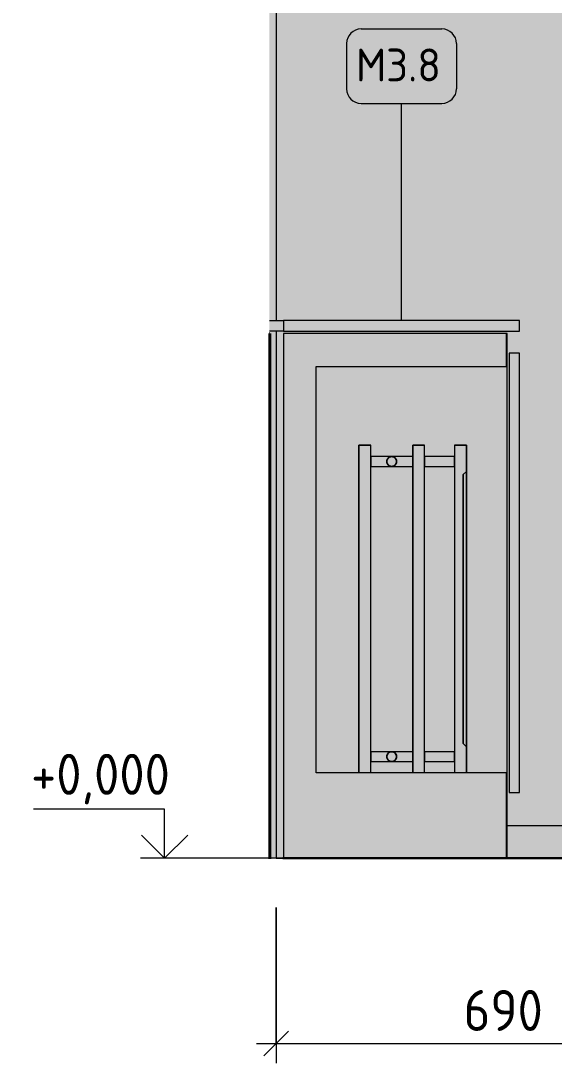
# Model space of a CAD drawing. Header units: millimetres. Extents: x 855 to 94006, y -3304 to 17933.
# Drawn here: x 86037 to 86850, y -313 to 1277 of the extents above; entities that cross this region are included whole.
import ezdxf

# ---------------------------------------------------------------- set-up
doc = ezdxf.new("R2010")
doc.units = ezdxf.units.MM
for name, color, linetype, lineweight in [('A-ANNO-DIMS', 7, 'Continuous', 9), ('A-ANNO-DIMS-25', 7, 'Continuous', 9), ('A-FLOR', 7, 'Continuous', 9), ('A-GENM', 7, 'Continuous', 9), ('A-WALL-PATT', 7, 'Continuous', 9), ('G-ANNO-DIMS', 7, 'Continuous', 9), ('G-ANNO-DIMS-1', 7, 'Continuous', 20), ('I-WALL', 7, 'Continuous', 9), ('M-EQPM', 7, 'Continuous', 9), ('S-COLS', 7, 'Continuous', 9), ('Знаки', 7, 'Continuous', 9), ('Знаки-1', 7, 'Continuous', 18), ('Марки для знаков', 7, 'Continuous', 9)]:
    doc.layers.add(name, color=color, linetype=linetype, lineweight=lineweight)
for name, color, linetype, lineweight, true_color in [('A-FLOR-FNSH-1', 7, 'Continuous', 30, 0x3c3c3c), ('A-WALL-4', 7, 'Continuous', 40, 0x3c3c3c), ('I-WALL-1', 7, 'Continuous', 9, 0x787878)]:
    doc.layers.add(name, color=color, linetype=linetype, lineweight=lineweight, true_color=true_color)
doc.layers.add('M-EQPM-1', color=7, linetype='Continuous', lineweight=9, true_color=0xe6e6e6, transparency=0.7)
doc.styles.add('GOST Common_7', font='GOST_Common.ttf', dxfattribs={"height": 50})
doc.styles.add('ISOCPEUR_2', font='isocpeur.ttf', dxfattribs={"width": 0.9, "height": 62.5})
doc.dimstyles.new('ISO-2_5_0_9К_БОЛЬШОЙ_1', dxfattribs={"dimscale": 304.8, "dimtxt": 62.248823, "dimasz": 0.123031, "dimexe": 0.098425, "dimexo": 0.246063, "dimgap": 0, "dimtad": 1, "dimdec": 0, "dimrnd": 10, "dimzin": 0, "dimdsep": 46, "dimtxsty": 'ISOCPEUR_2', "dimblk1": 'OBLIQUE', "dimblk2": 'OBLIQUE', "dimsah": 1, "dimcen": 0.09, "dimdle": 0.098425, "dimazin": 0, "dimtfac": 1, "dimtdec": 4, "dimtix": 1, "dimtmove": 0, "dimatfit": 3, "dimfxl": 1, "dimtvp": 1, "dimtolj": 1, "dimtzin": 0, "dimarcsym": 2})

# ---------------------------------------------------------------- blocks, each defined once
blk = doc.blocks.new('BSC_Колонна _Прямоугольная - 500х500-V86-Развертка 1_12-4')
at = {"layer": 'S-COLS'}
h = blk.add_hatch(color=256, dxfattribs=at)
h.paths.add_polyline_path([(120, -0.1), (130, 0), (130, 804), (119.5, 804), (119.5, 800), (120, 800), (120, 0)])
h.paths.add_polyline_path([(119.5, 820), (130, 820), (130, 3470), (400, 3470), (400, 3870), (140, 3870), (140, 3880), (120, 3880), (120, 3300), (119.5, 3300), (119.5, 848.3)])
blk = doc.blocks.new('radiator_prado_classic_z_tip_30_po exemplyaru - Classic Z Тип 30-500-30677900-Развертка 1_12-4')
at = {"layer": 'M-EQPM-1'}
for points in [[(274, 130), (274, 630), (256, 630), (256, 130)], [(356, 130), (356, 630), (338, 630), (338, 130)], [(402, 130), (420, 130), (420, 170), (415, 175), (415, 585), (420, 590), (420, 630), (402, 630), (402, 147.5)], [(311.4, 599.8), (311.8, 600.3), (311.4, 599.8)], [(313.2, 603), (313.2, 603.1), (313.2, 603.1)], [(420, 170), (420, 590), (415, 585), (415, 175), (415.6, 174.4)], [(311.4, 149.8), (311.8, 150.3), (311.4, 149.8)], [(313.2, 153), (313.2, 153.1), (313.2, 153.1)]]:
    blk.add_hatch(color=256, dxfattribs=at).paths.add_polyline_path(points)
h = blk.add_hatch(color=256, dxfattribs=at)
h.paths.add_polyline_path([(274, 605), (338, 605), (338, 612.5), (274, 612.2), (274, 605.7)])
h.paths.add_polyline_path([(356, 605), (402, 605), (402, 612.5), (356, 612.2), (356, 605.7)])
h.paths.add_polyline_path([(313.2, 607), (313.2, 606.9), (313.2, 607)])
h.paths.add_polyline_path([(311.4, 610.2), (312, 609.4), (311.4, 610.2)])
h.paths.add_polyline_path([(299.5, 608.8), (300.2, 609.7), (299.5, 608.8)])
h.paths.add_polyline_path([(298.8, 607), (298.8, 607), (298.8, 607)])
h = blk.add_hatch(color=256, dxfattribs=at)
h.paths.add_polyline_path([(306, 597.5), (338, 597.8), (338, 605), (313.5, 605), (313, 602.4), (311.8, 600.3), (310.5, 599), (309.4, 598.4), (307.7, 597.7), (307.4, 597.6)])
h.paths.add_polyline_path([(274, 597.5), (307.9, 597.8), (309.9, 598.6), (311.8, 600.3), (312.6, 601.4), (313.2, 603.1), (313.2, 605), (274, 605), (274, 597.6)])
h.paths.add_polyline_path([(402, 597.5), (402, 605), (356, 605), (356, 597.5), (400, 597.5)])
h.paths.add_polyline_path([(300.6, 599.8), (300, 600.6), (300.6, 599.8)])
h = blk.add_hatch(color=256, dxfattribs=at)
h.paths.add_polyline_path([(313.2, 607), (313, 607.6), (313.2, 607)])
h.paths.add_polyline_path([(312.5, 608.8), (312, 609.4), (312.5, 608.8)])
h = blk.add_hatch(color=256, dxfattribs=at)
h.paths.add_polyline_path([(400, 155), (402, 155), (402, 162.5), (356, 162.2), (356, 155), (386, 155)])
h.paths.add_polyline_path([(299.5, 158.8), (300.2, 159.7), (299.5, 158.8)])
h.paths.add_polyline_path([(298.8, 157), (298.8, 157), (298.8, 157)])
h.paths.add_polyline_path([(274, 155), (338, 155), (338, 162.5), (274, 162.2), (274, 156.9)])
h = blk.add_hatch(color=256, dxfattribs=at)
h.paths.add_polyline_path([(313.2, 157), (313, 157.6), (313.2, 157)])
h.paths.add_polyline_path([(312.5, 158.8), (312, 159.4), (312.5, 158.8)])
h = blk.add_hatch(color=256, dxfattribs=at)
h.paths.add_polyline_path([(312.5, 151.2), (311.8, 150.3), (312.5, 151.2)])
h.paths.add_polyline_path([(313.2, 153), (313, 152.4), (313.2, 153)])
h.paths.add_polyline_path([(274, 147.5), (338, 147.8), (338, 155), (274, 155), (274, 147.6)])
h.paths.add_polyline_path([(356, 147.5), (402, 147.8), (402, 155), (356, 155), (356, 147.8)])
h.paths.add_polyline_path([(300.6, 149.8), (300, 150.6), (300.6, 149.8)])
at = {"layer": 'M-EQPM'}
for p, q in [((256, 130), (256, 630)), ((256, 630), (274, 630)), ((274, 630), (256, 630)), ((256, 630), (256, 130)), ((274, 130), (274, 630)), ((274, 612.5), (274, 630)), ((338, 630), (356, 630)), ((356, 630), (338, 630)), ((338, 130), (338, 630)), ((338, 630), (338, 612.5)), ((356, 130), (356, 630)), ((356, 612.5), (356, 630)), ((420, 630), (402, 630)), ((402, 630), (420, 630)), ((402, 630), (402, 130)), ((402, 630), (402, 612.5)), ((420, 590), (420, 630)), ((420, 630), (420, 130)), ((338, 612.5), (274, 612.5)), ((338, 612.5), (274, 612.5)), ((274, 605), (274, 612.5)), ((274, 612.5), (274, 608.8)), ((274, 610.3), (274, 612.5)), ((274, 612.5), (274, 605)), ((274, 597.8), (274, 612.2)), ((274, 605), (274, 610.3)), ((274, 608.8), (274, 606.9)), ((274, 606.9), (274, 605)), ((274, 597.5), (274, 605)), ((274, 605), (274, 597.5)), ((274, 601.3), (274, 605)), ((274, 605), (274, 597.5)), ((338, 612.5), (338, 605)), ((338, 606.9), (338, 612.5)), ((338, 612.5), (338, 605)), ((338, 605), (338, 612.5)), ((338, 612.2), (338, 597.8)), ((338, 605), (338, 606.9)), ((338, 605), (338, 603.1)), ((338, 597.5), (338, 605)), ((338, 605), (338, 603.1)), ((338, 597.5), (338, 605)), ((402, 612.5), (356, 612.5)), ((402, 612.5), (356, 612.5)), ((356, 605), (356, 612.5)), ((356, 612.5), (356, 612.2)), ((356, 605), (356, 612.5)), ((356, 612.5), (356, 605)), ((356, 612.2), (356, 611.5)), ((356, 597.8), (356, 612.2)), ((356, 611.5), (356, 605)), ((356, 603.1), (356, 605)), ((356, 605), (356, 597.5)), ((356, 603.1), (356, 605)), ((356, 605), (356, 597.5)), ((402, 605), (402, 612.5)), ((402, 612.5), (402, 605)), ((402, 605), (402, 612.5)), ((402, 612.5), (402, 605)), ((402, 612.2), (402, 597.8)), ((402, 597.8), (402, 605)), ((402, 605), (402, 601.3)), ((402, 597.8), (402, 605)), ((402, 605), (402, 597.5)), ((274, 599.7), (274, 601.3)), ((274, 597.5), (274, 599.7)), ((274, 597.5), (338, 597.5)), ((274, 597.5), (338, 597.5)), ((274, 162.5), (274, 597.5)), ((338, 603.1), (338, 597.5)), ((338, 603.1), (338, 599.7)), ((338, 599.7), (338, 597.5)), ((338, 597.5), (338, 162.5)), ((356, 601.3), (356, 603.1)), ((356, 601.3), (356, 603.1)), ((356, 597.5), (356, 601.3)), ((356, 599.7), (356, 601.3)), ((356, 597.5), (356, 599.7)), ((356, 597.5), (402, 597.5)), ((356, 597.5), (402, 597.5)), ((356, 162.5), (356, 597.5)), ((402, 601.3), (402, 598.5)), ((402, 598.5), (402, 597.5)), ((402, 597.5), (402, 597.8)), ((402, 597.5), (402, 597.8)), ((402, 597.5), (402, 162.5)), ((420, 590), (415, 585)), ((420, 590), (415, 585)), ((420, 590), (415, 585)), ((420, 590), (415, 585)), ((420, 590), (415, 585)), ((420, 590), (415, 585)), ((420, 590), (415, 585)), ((420, 590), (415, 585)), ((420, 590), (415, 585)), ((420, 590), (415, 585)), ((420, 590), (415, 585)), ((420, 590), (415, 585)), ((420, 590), (415, 585)), ((420, 590), (415, 585)), ((420, 590), (415, 585)), ((420, 590), (415, 585)), ((420, 590), (415, 585)), ((420, 590), (415, 585)), ((420, 590), (415, 585)), ((420, 590), (415, 585)), ((420, 590), (415, 585)), ((420, 590), (415, 585)), ((420, 590), (415, 585)), ((420, 590), (415, 585)), ((420, 590), (415, 585)), ((420, 590), (415, 585)), ((420, 590), (415, 585)), ((420, 590), (415, 585)), ((420, 170), (420, 590)), ((420, 590), (420, 170)), ((420, 170), (420, 590)), ((420, 590), (420, 170)), ((420, 170), (420, 590)), ((420, 590), (420, 170)), ((420, 170), (420, 590)), ((420, 590), (420, 170)), ((420, 170), (420, 590)), ((420, 590), (420, 170)), ((420, 170), (420, 590)), ((420, 590), (420, 170)), ((420, 170), (420, 590)), ((420, 590), (420, 170)), ((420, 170), (420, 590)), ((420, 590), (420, 170)), ((420, 170), (420, 590)), ((420, 170), (420, 590)), ((420, 590), (420, 170)), ((420, 170), (420, 590)), ((420, 590), (420, 170)), ((420, 170), (420, 590)), ((420, 590), (420, 170)), ((420, 170), (420, 590)), ((420, 590), (420, 170)), ((420, 170), (420, 590)), ((420, 590), (420, 170)), ((420, 170), (420, 590)), ((420, 590), (420, 170)), ((415, 175), (415, 585)), ((415, 585), (415, 175)), ((415, 175), (415, 585)), ((415, 585), (415, 175)), ((415, 175), (415, 585)), ((415, 585), (415, 175)), ((415, 175), (415, 585)), ((415, 585), (415, 175)), ((415, 175), (415, 585)), ((415, 585), (415, 175)), ((415, 175), (415, 585)), ((415, 585), (415, 175)), ((415, 175), (415, 585)), ((415, 585), (415, 175)), ((415, 585), (415, 175)), ((415, 175), (415, 585)), ((415, 585), (415, 175)), ((415, 175), (415, 585)), ((415, 585), (415, 175)), ((415, 175), (415, 585)), ((415, 585), (415, 175)), ((415, 175), (415, 585)), ((415, 585), (415, 175)), ((415, 175), (415, 585)), ((415, 585), (415, 175)), ((415, 585), (415, 175)), ((415, 175), (415, 585)), ((415, 585), (415, 175)), ((415, 175), (420, 170)), ((420, 170), (415, 175)), ((415, 175), (420, 170)), ((420, 170), (415, 175)), ((415, 175), (420, 170)), ((420, 170), (415, 175)), ((415, 175), (420, 170)), ((420, 170), (415, 175)), ((415, 175), (420, 170)), ((420, 170), (415, 175)), ((415, 175), (420, 170)), ((420, 170), (415, 175)), ((415, 175), (420, 170)), ((420, 170), (415, 175)), ((415, 175), (420, 170)), ((420, 170), (415, 175)), ((415, 175), (420, 170)), ((420, 170), (415, 175)), ((415, 175), (420, 170)), ((420, 170), (415, 175)), ((415, 175), (420, 170)), ((420, 170), (415, 175)), ((415, 175), (420, 170)), ((420, 170), (415, 175)), ((415, 175), (420, 170)), ((415, 175), (420, 170)), ((415, 175), (420, 170)), ((420, 170), (415, 175)), ((338, 162.5), (274, 162.5)), ((338, 162.5), (274, 162.5)), ((274, 155), (274, 162.5)), ((274, 162.5), (274, 155)), ((274, 160.3), (274, 162.5)), ((274, 162.5), (274, 155)), ((274, 147.8), (274, 162.2)), ((274, 155), (274, 160.3)), ((338, 162.5), (338, 155)), ((338, 155), (338, 162.5)), ((338, 162.5), (338, 160.3)), ((338, 155), (338, 162.5)), ((338, 162.2), (338, 147.8)), ((338, 160.3), (338, 155)), ((402, 162.5), (356, 162.5)), ((402, 162.5), (356, 162.5)), ((356, 155), (356, 162.5)), ((356, 162.5), (356, 155)), ((356, 162.2), (356, 162.5)), ((356, 162.5), (356, 155)), ((356, 156.9), (356, 162.2)), ((356, 147.8), (356, 162.2)), ((402, 155), (402, 162.5)), ((402, 162.5), (402, 155)), ((402, 160.3), (402, 162.5)), ((402, 162.5), (402, 155)), ((402, 162.2), (402, 147.8)), ((402, 155), (402, 160.3)), ((420, 130), (420, 170)), ((274, 147.5), (274, 155)), ((274, 155), (274, 147.5)), ((274, 147.5), (274, 155)), ((274, 155), (274, 147.5)), ((274, 147.5), (338, 147.5)), ((274, 147.5), (338, 147.5)), ((274, 130), (274, 147.5)), ((338, 155), (338, 147.5)), ((338, 147.5), (338, 155)), ((338, 155), (338, 147.5)), ((338, 147.5), (338, 155)), ((338, 147.5), (338, 130)), ((356, 155), (356, 156.9)), ((356, 147.5), (356, 155)), ((356, 155), (356, 147.5)), ((356, 149.7), (356, 155)), ((356, 155), (356, 147.5)), ((356, 147.5), (356, 149.7)), ((356, 147.5), (402, 147.5)), ((356, 147.5), (402, 147.5)), ((356, 130), (356, 147.5)), ((402, 147.5), (402, 155)), ((402, 155), (402, 147.5)), ((402, 147.5), (402, 155)), ((402, 155), (402, 147.5)), ((402, 147.5), (402, 130))]:
    blk.add_line(p, q, dxfattribs=at)
for centre, start, end in [((306, 605), 360, 180), ((306, 605), 165, 180), ((306, 605), 180, 195), ((306, 605), 180, 0), ((306, 605), 150, 164.4979), ((306, 605), 136.379, 149.9349), ((306, 605), 121.6948, 135), ((306, 605), 117.2611, 120), ((306, 605), 107.5083, 117.2611), ((306, 605), 105, 107.5083), ((306, 605), 90, 105), ((306, 605), 75, 90), ((306, 605), 72.4917, 75), ((306, 605), 62.7389, 72.4917), ((306, 605), 60, 62.7389), ((306, 605), 45, 58.3052), ((306, 605), 30.0651, 43.621), ((306, 605), 15.5021, 30), ((306, 605), 5.7652, 15), ((306, 605), 345, 0), ((306, 605), 0, 5.6144), ((306, 605), 195.5021, 210), ((306, 605), 210.0651, 223.621), ((306, 605), 225, 238.3052), ((306, 605), 240, 242.7389), ((306, 605), 242.7389, 252.4917), ((306, 605), 252.4917, 287.5083), ((306, 605), 287.5083, 297.2611), ((306, 605), 297.2611, 300), ((306, 605), 301.6948, 315), ((306, 605), 316.379, 329.9349), ((306, 605), 330, 344.4979), ((306, 155), 360, 180), ((306, 155), 136.379, 149.9349), ((306, 155), 121.6817, 135), ((306, 155), 117.2823, 120), ((306, 155), 107.4955, 117.2823), ((306, 155), 105.0048, 107.4955), ((306, 155), 90.0045, 103.4293), ((306, 155), 75.0045, 90), ((306, 155), 72.479, 75), ((306, 155), 62.7601, 72.479), ((306, 155), 60.0048, 62.7601), ((306, 155), 45.0056, 58.2921), ((306, 155), 30.0651, 43.621), ((306, 155), 165, 195), ((306, 155), 180, 360), ((306, 155), 150, 164.4979), ((306, 155), 195.5021, 210), ((306, 155), 210.0651, 223.621), ((306, 155), 225, 238.3183), ((306, 155), 240, 242.7177), ((306, 155), 242.7177, 252.5045), ((306, 155), 252.5045, 254.9952), ((306, 155), 256.5707, 269.9955), ((306, 155), 270, 284.9955), ((306, 155), 285, 287.521), ((306, 155), 287.521, 297.2399), ((306, 155), 297.2399, 299.9952), ((306, 155), 301.7079, 314.9944), ((306, 155), 316.379, 329.9349), ((306, 155), 15.5021, 30), ((306, 155), 330, 344.4979), ((306, 155), 345, 15)]:
    blk.add_arc(centre, 7.5, start, end, dxfattribs=at)
for points, knots in [([(298.5, 605), (298.5, 605.3), (298.5, 605.9), (298.7, 606.5), (298.7, 606.8), (298.8, 607)], [0, 0, 0, 0, 0.0714286, 0.1071429, 0.1428571, 0.1428571, 0.1428571, 0.1428571]), ([(298.5, 605), (298.5, 605.3), (298.5, 605.9), (298.7, 606.5), (298.7, 606.8), (298.8, 607)], [0, 0, 0, 0, 0.0714286, 0.1071429, 0.1428571, 0.1428571, 0.1428571, 0.1428571]), ([(298.8, 603), (298.7, 603.2), (298.7, 603.5), (298.5, 604.1), (298.5, 604.7), (298.5, 605)], [0.8571429, 0.8571429, 0.8571429, 0.8571429, 0.8928571, 0.9285714, 1, 1, 1, 1]), ([(298.8, 603), (298.7, 603.2), (298.7, 603.5), (298.5, 604.1), (298.5, 604.7), (298.5, 605)], [0.8571429, 0.8571429, 0.8571429, 0.8571429, 0.8928571, 0.9285714, 1, 1, 1, 1]), ([(300.6, 610.2), (300.7, 610.3), (300.8, 610.5), (301.3, 610.8), (301.7, 611.1), (302.1, 611.4), (302.6, 611.7), (303.4, 612.1), (304.6, 612.4), (305.5, 612.5), (306, 612.5)], [0.4285714, 0.4285714, 0.4285714, 0.4285714, 0.4642857, 0.5, 0.5714286, 0.6071429, 0.6428571, 0.7142857, 0.8571429, 1, 1, 1, 1]), ([(300.7, 610.3), (300.8, 610.4), (300.9, 610.5), (301.2, 610.7), (301.4, 610.9), (301.5, 611)], [0.44802074, 0.44802074, 0.44802074, 0.44802074, 0.46428571, 0.5, 0.54036514, 0.54036514, 0.54036514, 0.54036514]), ([(301.8, 611.2), (301.9, 611.3), (302.1, 611.4), (302.6, 611.7), (302.9, 611.8), (303.1, 611.9)], [0.5714286, 0.5714286, 0.5714286, 0.5714286, 0.6071429, 0.6428571, 0.7142857, 0.7142857, 0.7142857, 0.7142857]), ([(306, 612.5), (306.5, 612.5), (307.4, 612.4), (308.6, 612.1), (309.4, 611.7), (309.9, 611.4), (310.2, 611.2), (310.5, 611), (310.8, 610.7), (311.2, 610.5), (311.3, 610.3), (311.4, 610.2)], [0, 0, 0, 0, 0.1428571, 0.2857143, 0.3571429, 0.3928571, 0.4285714, 0.4642857, 0.5, 0.5357143, 0.5714286, 0.5714286, 0.5714286, 0.5714286]), ([(308.9, 611.9), (309.1, 611.8), (309.4, 611.7), (309.9, 611.4), (310.1, 611.3), (310.2, 611.2)], [0.2857143, 0.2857143, 0.2857143, 0.2857143, 0.3571429, 0.3928571, 0.4285714, 0.4285714, 0.4285714, 0.4285714]), ([(310.2, 611.2), (310.3, 611.1), (310.5, 611), (310.8, 610.7), (311.1, 610.5), (311.2, 610.4), (311.3, 610.3)], [0.4285714, 0.4285714, 0.4285714, 0.4285714, 0.4642857, 0.5, 0.5357143, 0.5519793, 0.5519793, 0.5519793, 0.5519793]), ([(313.2, 607), (313.3, 606.8), (313.3, 606.5), (313.4, 606.1), (313.5, 605.9), (313.5, 605.8)], [0.85714286, 0.85714286, 0.85714286, 0.85714286, 0.89285714, 0.92857143, 0.94673145, 0.94673145, 0.94673145, 0.94673145]), ([(313.2, 607), (313.3, 606.8), (313.3, 606.5), (313.5, 605.9), (313.5, 605.3), (313.5, 605)], [0.8571429, 0.8571429, 0.8571429, 0.8571429, 0.8928571, 0.9285714, 1, 1, 1, 1]), ([(313.5, 605), (313.5, 604.7), (313.5, 604.1), (313.3, 603.5), (313.3, 603.2), (313.2, 603)], [0, 0, 0, 0, 0.0714286, 0.1071429, 0.1428571, 0.1428571, 0.1428571, 0.1428571]), ([(313.5, 605), (313.5, 604.7), (313.5, 604.1), (313.3, 603.5), (313.3, 603.2), (313.2, 603)], [0, 0, 0, 0, 0.0714286, 0.1071429, 0.1428571, 0.1428571, 0.1428571, 0.1428571]), ([(306, 597.5), (305.5, 597.5), (304.6, 597.6), (303.4, 597.9), (302.6, 598.3), (302.1, 598.6), (301.8, 598.8), (301.5, 599), (301.2, 599.3), (300.8, 599.5), (300.7, 599.7), (300.6, 599.8)], [0, 0, 0, 0, 0.1428571, 0.2857143, 0.3571429, 0.3928571, 0.4285714, 0.4642857, 0.5, 0.5357143, 0.5714286, 0.5714286, 0.5714286, 0.5714286]), ([(301.8, 598.8), (301.7, 598.9), (301.5, 599), (301.2, 599.3), (300.9, 599.5), (300.8, 599.6), (300.7, 599.7)], [0.4285714, 0.4285714, 0.4285714, 0.4285714, 0.4642857, 0.5, 0.5357143, 0.5519793, 0.5519793, 0.5519793, 0.5519793]), ([(303.1, 598.1), (302.9, 598.2), (302.6, 598.3), (302.1, 598.6), (301.9, 598.7), (301.8, 598.8)], [0.2857143, 0.2857143, 0.2857143, 0.2857143, 0.3571429, 0.3928571, 0.4285714, 0.4285714, 0.4285714, 0.4285714]), ([(311.4, 599.8), (311.3, 599.7), (311.2, 599.5), (310.7, 599.2), (310.3, 598.9), (309.9, 598.6), (309.4, 598.3), (308.6, 597.9), (307.4, 597.6), (306.5, 597.5), (306, 597.5)], [0.4285714, 0.4285714, 0.4285714, 0.4285714, 0.4642857, 0.5, 0.5714286, 0.6071429, 0.6428571, 0.7142857, 0.8571429, 1, 1, 1, 1]), ([(310.2, 598.8), (310.1, 598.7), (309.9, 598.6), (309.4, 598.3), (309.1, 598.2), (308.9, 598.1)], [0.5714286, 0.5714286, 0.5714286, 0.5714286, 0.6071429, 0.6428571, 0.7142857, 0.7142857, 0.7142857, 0.7142857]), ([(311.3, 599.7), (311.2, 599.6), (311.1, 599.5), (310.8, 599.3), (310.6, 599.1), (310.5, 599)], [0.44802074, 0.44802074, 0.44802074, 0.44802074, 0.46428571, 0.5, 0.54036514, 0.54036514, 0.54036514, 0.54036514]), ([(300.6, 160.2), (300.7, 160.3), (300.8, 160.5), (301.3, 160.8), (301.7, 161.1), (302.1, 161.4), (302.6, 161.7), (303.4, 162.1), (304.6, 162.4), (305.5, 162.5), (306, 162.5)], [0.4285714, 0.4285714, 0.4285714, 0.4285714, 0.4642857, 0.5, 0.5714286, 0.6071429, 0.6428571, 0.7142857, 0.8571429, 1, 1, 1, 1]), ([(301.5, 161), (301.4, 160.9), (301.2, 160.7), (300.9, 160.5), (300.8, 160.4), (300.7, 160.3)], [0.46428571, 0.46428571, 0.46428571, 0.46428571, 0.5, 0.53571429, 0.55201445, 0.55201445, 0.55201445, 0.55201445]), ([(303.1, 161.9), (302.9, 161.8), (302.6, 161.7), (302.1, 161.4), (301.9, 161.3), (301.8, 161.2)], [0.2857143, 0.2857143, 0.2857143, 0.2857143, 0.3571429, 0.3928571, 0.4285714, 0.4285714, 0.4285714, 0.4285714]), ([(306, 162.5), (306.5, 162.5), (307.4, 162.4), (308.6, 162.1), (309.4, 161.7), (309.9, 161.4), (310.2, 161.2), (310.5, 161), (310.8, 160.7), (311.2, 160.5), (311.3, 160.3), (311.4, 160.2)], [0, 0, 0, 0, 0.1428571, 0.2857143, 0.3571429, 0.3928571, 0.4285714, 0.4642857, 0.5, 0.5357143, 0.5714286, 0.5714286, 0.5714286, 0.5714286]), ([(310.2, 161.2), (310.1, 161.3), (309.9, 161.4), (309.4, 161.7), (309.1, 161.8), (308.9, 161.9)], [0.5714286, 0.5714286, 0.5714286, 0.5714286, 0.6071429, 0.6428571, 0.7142857, 0.7142857, 0.7142857, 0.7142857]), ([(311.3, 160.3), (311.2, 160.4), (311.1, 160.5), (310.7, 160.8), (310.4, 161.1), (310.2, 161.2)], [0.4479855, 0.4479855, 0.4479855, 0.4479855, 0.4642857, 0.5, 0.5714286, 0.5714286, 0.5714286, 0.5714286]), ([(298.8, 157), (298.7, 156.8), (298.7, 156.5), (298.5, 155.9), (298.5, 155.3), (298.5, 155)], [0.8571429, 0.8571429, 0.8571429, 0.8571429, 0.8928571, 0.9285714, 1, 1, 1, 1]), ([(298.5, 155), (298.5, 155.3), (298.5, 155.9), (298.7, 156.5), (298.7, 156.8), (298.8, 157)], [0, 0, 0, 0, 0.0714286, 0.1071429, 0.1428571, 0.1428571, 0.1428571, 0.1428571]), ([(298.5, 155), (298.5, 154.7), (298.5, 154.1), (298.7, 153.5), (298.7, 153.2), (298.8, 153)], [0, 0, 0, 0, 0.0714286, 0.1071429, 0.1428571, 0.1428571, 0.1428571, 0.1428571]), ([(298.8, 153), (298.7, 153.2), (298.7, 153.5), (298.5, 154.1), (298.5, 154.7), (298.5, 155)], [0.8571429, 0.8571429, 0.8571429, 0.8571429, 0.8928571, 0.9285714, 1, 1, 1, 1]), ([(306, 147.5), (305.5, 147.5), (304.6, 147.6), (303.4, 147.9), (302.6, 148.3), (302.1, 148.6), (301.8, 148.8), (301.5, 149), (301.2, 149.3), (300.8, 149.5), (300.7, 149.7), (300.6, 149.8)], [0, 0, 0, 0, 0.1428571, 0.2857143, 0.3571429, 0.3928571, 0.4285714, 0.4642857, 0.5, 0.5357143, 0.5714286, 0.5714286, 0.5714286, 0.5714286]), ([(300.7, 149.7), (300.8, 149.6), (300.9, 149.5), (301.3, 149.2), (301.6, 148.9), (301.8, 148.8)], [0.4479855, 0.4479855, 0.4479855, 0.4479855, 0.4642857, 0.5, 0.5714286, 0.5714286, 0.5714286, 0.5714286]), ([(301.8, 148.8), (301.9, 148.7), (302.1, 148.6), (302.6, 148.3), (302.9, 148.2), (303.1, 148.1)], [0.5714286, 0.5714286, 0.5714286, 0.5714286, 0.6071429, 0.6428571, 0.7142857, 0.7142857, 0.7142857, 0.7142857]), ([(311.4, 149.8), (311.3, 149.7), (311.2, 149.5), (310.7, 149.2), (310.3, 148.9), (309.9, 148.6), (309.4, 148.3), (308.6, 147.9), (307.4, 147.6), (306.5, 147.5), (306, 147.5)], [0.4285714, 0.4285714, 0.4285714, 0.4285714, 0.4642857, 0.5, 0.5714286, 0.6071429, 0.6428571, 0.7142857, 0.8571429, 1, 1, 1, 1]), ([(308.9, 148.1), (309.1, 148.2), (309.4, 148.3), (309.9, 148.6), (310.1, 148.7), (310.2, 148.8)], [0.2857143, 0.2857143, 0.2857143, 0.2857143, 0.3571429, 0.3928571, 0.4285714, 0.4285714, 0.4285714, 0.4285714]), ([(310.5, 149), (310.6, 149.1), (310.8, 149.3), (311.1, 149.5), (311.2, 149.6), (311.3, 149.7)], [0.46428571, 0.46428571, 0.46428571, 0.46428571, 0.5, 0.53571429, 0.55201445, 0.55201445, 0.55201445, 0.55201445]), ([(313.5, 155), (313.5, 155.3), (313.5, 155.9), (313.3, 156.5), (313.3, 156.8), (313.2, 157)], [0, 0, 0, 0, 0.0714286, 0.1071429, 0.1428571, 0.1428571, 0.1428571, 0.1428571]), ([(313.2, 157), (313.3, 156.8), (313.3, 156.5), (313.5, 155.9), (313.5, 155.3), (313.5, 155)], [0.8571429, 0.8571429, 0.8571429, 0.8571429, 0.8928571, 0.9285714, 1, 1, 1, 1]), ([(313.2, 153), (313.3, 153.2), (313.3, 153.5), (313.5, 154.1), (313.5, 154.7), (313.5, 155)], [0.8571429, 0.8571429, 0.8571429, 0.8571429, 0.8928571, 0.9285714, 1, 1, 1, 1]), ([(313.5, 155), (313.5, 154.7), (313.5, 154.1), (313.3, 153.5), (313.3, 153.2), (313.2, 153)], [0, 0, 0, 0, 0.0714286, 0.1071429, 0.1428571, 0.1428571, 0.1428571, 0.1428571])]:
    blk.add_open_spline(points, degree=3, knots=knots, dxfattribs=at)
for points in [[(298.8, 607), (298.8, 607.2), (298.9, 607.5), (299.1, 607.9), (299.3, 608.4), (299.4, 608.6), (299.5, 608.8)], [(298.8, 607), (298.8, 607.2), (298.9, 607.5), (299.1, 607.9), (299.3, 608.4), (299.4, 608.6), (299.5, 608.8)], [(299.5, 608.8), (299.6, 608.9), (299.7, 609.1), (300, 609.5), (300.3, 609.8), (300.5, 610.1), (300.6, 610.2)], [(299.5, 608.8), (299.6, 608.9), (299.7, 609.1), (300, 609.5), (300.3, 609.8), (300.5, 610.1), (300.6, 610.2)], [(303.1, 611.9), (303.6, 612.1), (304.1, 612.3), (304.6, 612.4)], [(304.6, 612.4), (305, 612.5), (305.5, 612.5), (306, 612.5)], [(306, 612.5), (306.5, 612.5), (307, 612.5), (307.4, 612.4)], [(307.4, 612.4), (307.9, 612.3), (308.4, 612.1), (308.9, 611.9)], [(311.4, 610.2), (311.5, 610.1), (311.7, 609.8), (312, 609.5), (312.3, 609.1), (312.4, 608.9), (312.5, 608.8)], [(311.4, 610.2), (311.5, 610.1), (311.7, 609.8), (312, 609.5), (312.3, 609.1), (312.4, 608.9), (312.5, 608.8)], [(312.5, 608.8), (312.6, 608.6), (312.7, 608.4), (312.9, 607.9), (313.1, 607.5), (313.2, 607.2), (313.2, 607)], [(312.5, 608.8), (312.6, 608.6), (312.7, 608.4), (312.9, 607.9), (313.1, 607.5), (313.2, 607.2), (313.2, 607)], [(313.5, 605.7), (313.5, 605.5), (313.5, 605.3), (313.5, 605)], [(299.5, 601.2), (299.4, 601.4), (299.3, 601.6), (299.1, 602.1), (298.9, 602.5), (298.8, 602.8), (298.8, 603)], [(299.5, 601.2), (299.4, 601.4), (299.3, 601.6), (299.1, 602.1), (298.9, 602.5), (298.8, 602.8), (298.8, 603)], [(300.6, 599.8), (300.5, 599.9), (300.3, 600.2), (300, 600.5), (299.7, 600.9), (299.6, 601.1), (299.5, 601.2)], [(300.6, 599.8), (300.5, 599.9), (300.3, 600.2), (300, 600.5), (299.7, 600.9), (299.6, 601.1), (299.5, 601.2)], [(304.6, 597.6), (304.1, 597.7), (303.6, 597.9), (303.1, 598.1)], [(306, 597.5), (305.5, 597.5), (305, 597.5), (304.6, 597.6)], [(307.4, 597.6), (307, 597.5), (306.5, 597.5), (306, 597.5)], [(308.9, 598.1), (308.4, 597.9), (307.9, 597.7), (307.4, 597.6)], [(312.5, 601.2), (312.4, 601.1), (312.3, 600.9), (312, 600.5), (311.7, 600.2), (311.5, 599.9), (311.4, 599.8)], [(312.5, 601.2), (312.4, 601.1), (312.3, 600.9), (312, 600.5), (311.7, 600.2), (311.5, 599.9), (311.4, 599.8)], [(313.2, 603), (313.2, 602.8), (313.1, 602.5), (312.9, 602.1), (312.7, 601.6), (312.6, 601.4), (312.5, 601.2)], [(313.2, 603), (313.2, 602.8), (313.1, 602.5), (312.9, 602.1), (312.7, 601.6), (312.6, 601.4), (312.5, 601.2)], [(300.6, 160.2), (300.5, 160.1), (300.3, 159.8), (300, 159.5), (299.7, 159.1), (299.6, 158.9), (299.5, 158.8)], [(299.5, 158.8), (299.6, 158.9), (299.7, 159.1), (300, 159.5), (300.3, 159.8), (300.5, 160.1), (300.6, 160.2)], [(304.6, 162.4), (304.1, 162.3), (303.6, 162.1), (303.1, 161.9)], [(306, 162.5), (305.5, 162.5), (305, 162.5), (304.6, 162.4)], [(307.4, 162.4), (307, 162.5), (306.5, 162.5), (306, 162.5)], [(308.9, 161.9), (308.4, 162.1), (307.9, 162.3), (307.4, 162.4)], [(312.5, 158.8), (312.4, 158.9), (312.3, 159.1), (312, 159.5), (311.7, 159.8), (311.5, 160.1), (311.4, 160.2)], [(311.4, 160.2), (311.5, 160.1), (311.7, 159.8), (312, 159.5), (312.3, 159.1), (312.4, 158.9), (312.5, 158.8)], [(299.5, 158.8), (299.4, 158.6), (299.3, 158.4), (299.1, 157.9), (298.9, 157.5), (298.8, 157.2), (298.8, 157)], [(298.8, 157), (298.8, 157.2), (298.9, 157.5), (299.1, 157.9), (299.3, 158.4), (299.4, 158.6), (299.5, 158.8)], [(298.8, 153), (298.8, 152.8), (298.9, 152.5), (299.1, 152.1), (299.3, 151.6), (299.4, 151.4), (299.5, 151.2)], [(299.5, 151.2), (299.4, 151.4), (299.3, 151.6), (299.1, 152.1), (298.9, 152.5), (298.8, 152.8), (298.8, 153)], [(299.5, 151.2), (299.6, 151.1), (299.7, 150.9), (300, 150.5), (300.3, 150.2), (300.5, 149.9), (300.6, 149.8)], [(300.6, 149.8), (300.5, 149.9), (300.3, 150.2), (300, 150.5), (299.7, 150.9), (299.6, 151.1), (299.5, 151.2)], [(303.1, 148.1), (303.6, 147.9), (304.1, 147.7), (304.6, 147.6)], [(304.6, 147.6), (305, 147.5), (305.5, 147.5), (306, 147.5)], [(306, 147.5), (306.5, 147.5), (307, 147.5), (307.4, 147.6)], [(307.4, 147.6), (307.9, 147.7), (308.4, 147.9), (308.9, 148.1)], [(311.4, 149.8), (311.5, 149.9), (311.7, 150.2), (312, 150.5), (312.3, 150.9), (312.4, 151.1), (312.5, 151.2)], [(312.5, 151.2), (312.4, 151.1), (312.3, 150.9), (312, 150.5), (311.7, 150.2), (311.5, 149.9), (311.4, 149.8)], [(313.2, 157), (313.2, 157.2), (313.1, 157.5), (312.9, 157.9), (312.7, 158.4), (312.6, 158.6), (312.5, 158.8)], [(312.5, 158.8), (312.6, 158.6), (312.7, 158.4), (312.9, 157.9), (313.1, 157.5), (313.2, 157.2), (313.2, 157)], [(312.5, 151.2), (312.6, 151.4), (312.7, 151.6), (312.9, 152.1), (313.1, 152.5), (313.2, 152.8), (313.2, 153)], [(313.2, 153), (313.2, 152.8), (313.1, 152.5), (312.9, 152.1), (312.7, 151.6), (312.6, 151.4), (312.5, 151.2)]]:
    blk.add_open_spline(points, degree=3, dxfattribs=at)
blk = doc.blocks.new('Плинтус - Плинтус темный _ст_школа_-32860248-Развертка 1_12-4')
at = {"layer": 'A-GENM'}
blk.add_hatch(color=256, dxfattribs=at).paths.add_polyline_path([(836, 0), (836, 50), (482.2, 50), (482.2, 0), (830.2, 0)])
for p in [(482.2, 50), (836, 0)]:
    blk.add_line(p, (836, 50), dxfattribs=at)
blk = doc.blocks.new('Зашивка радиатора_ с перфорацией М1 - Зашивка радиатора_ с перфорацией М1-30929141-Развертка 1_12-4')
at = {"layer": 'Знаки'}
blk.add_hatch(color=256, dxfattribs=at).paths.add_polyline_path([(119.5, 804), (141, 804), (141, 820), (119.5, 820)])
for p, q in [((119.5, 820), (141, 820)), ((141, 804), (119.5, 804))]:
    blk.add_line(p, q, dxfattribs=at)
blk = doc.blocks.new('Зашивка без перфорации М3 - М3_8-30988392-Развертка 1_12-4')
at = {"layer": 'Знаки'}
for points in [[(356.4, 804), (500.9, 804), (500.9, 820), (141, 820), (141, 804), (297.1, 804)], [(500.9, 100), (500.9, 770), (484.9, 770), (484.9, 100)]]:
    blk.add_hatch(color=256, dxfattribs=at).paths.add_polyline_path(points)
at = {"layer": 'Знаки-1'}
for p, q in [((500.9, 820), (141, 820)), ((141, 820), (141, 804)), ((500.9, 804), (500.9, 820)), ((141, 804), (500.9, 804)), ((500.9, 770), (484.9, 770)), ((484.9, 770), (484.9, 100)), ((500.9, 100), (500.9, 770)), ((484.9, 100), (500.9, 100))]:
    blk.add_line(p, q, dxfattribs=at)
blk = doc.blocks.new('Зашивка_ торцевая панель - Зашивка_ торцевая панель-31043143-Развертка 1_12-4')
at = {"layer": 'Знаки'}
h = blk.add_hatch(color=256, dxfattribs=at)
h.paths.add_polyline_path([(481, 0), (482.2, 0), (482.2, 800), (481, 800), (481, 750), (191, 750), (191, 130), (256, 130), (256, 630), (274, 630), (274, 612.5), (338, 612.5), (338, 630), (356, 630), (356, 612.5), (402, 612.5), (402, 630), (420, 630), (420, 130), (481, 129.9), (481, 0.4)])
h.paths.add_polyline_path([(400, 130), (402, 130), (402, 147.5), (356, 147.5), (356, 130), (356.4, 130)])
h.paths.add_polyline_path([(297.1, 130), (338, 130), (338, 147.5), (274, 147.5), (274, 130)])
h.paths.add_polyline_path([(326.7, 162.5), (338, 162.5), (338, 597.5), (274, 597.5), (274, 162.5), (313.2, 162.5)])
h.paths.add_polyline_path([(356, 162.5), (402, 162.5), (402, 597.5), (356, 597.5), (356, 166.1)])
for p, q in [((482.2, 800), (481, 800)), ((482.2, 750), (482.2, 800)), ((482.2, 130), (482.2, 750)), ((482.2, 0), (482.2, 130))]:
    blk.add_line(p, q, dxfattribs=at)
blk = doc.blocks.new('Зашивка_ опоясывающая панель - Зашивка_ опоясывающая панель-31040900-Развертка 1_12-4')
at = {"layer": 'Знаки'}
blk.add_hatch(color=256, dxfattribs=at).paths.add_polyline_path([(141, 0), (481, 0), (481, 130), (191, 130), (191, 750), (481, 750.2), (481, 800), (141, 800), (141, 120.6)])
for p, q in [((481, 800), (141, 800)), ((141, 800), (141, 770)), ((481, 750), (481, 800)), ((141, 770), (141, 0)), ((191, 130), (191, 750)), ((191, 750), (481, 750)), ((481, 130), (191, 130)), ((481, 0), (481, 130))]:
    blk.add_line(p, q, dxfattribs=at)
blk = doc.blocks.new('DIMBLOCK89-Развертка 1_12-4')
at = {"layer": 'A-ANNO-DIMS-25'}
for p, q in [((86426.2, -75), (86426.2, -312.5)), ((86426.2, -282.5), (86426.2, -75.1)), ((87116.2, -75), (87116.2, -312.5)), ((87116.2, -282.5), (87116.2, -75.1)), ((86396.2, -282.5), (87116.2, -282.5))]:
    blk.add_line(p, q, dxfattribs=at)
at = {"layer": 'A-ANNO-DIMS-25', "lineweight": 20}
for p, q in [((86426.2, -282.5), (86444.9, -263.8)), ((87116.2, -282.5), (87134.9, -263.8)), ((86426.2, -282.5), (86407.4, -301.3)), ((87116.2, -282.5), (87097.4, -301.3))]:
    blk.add_line(p, q, dxfattribs=at)
at = {"layer": 'A-ANNO-DIMS-25', "color": 0, "insert": (86711.9, -200.9), "char_height": 62.5, "width": 142.215, "attachment_point": 1, "line_spacing_factor": 1.149209, "style": 'ISOCPEUR_2'}
blk.add_mtext('690', dxfattribs=at)
blk = doc.blocks.new('_Oblique')
at = {"color": 0, "linetype": 'ByBlock', "lineweight": -2}
blk.add_line((-0.5, -0.5), (0.5, 0.5), dxfattribs=at)
blk = doc.blocks.new('Марка_Знаки - В прямоуг_Наименование краткое-30718135-Развертка 1_12-4')
at = {"layer": 'Марки для знаков'}
for p, q in [((259.6, 1264.8), (382.3, 1264.8)), ((237.1, 1242.3), (237.1, 1173.3)), ((404.8, 1242.3), (404.8, 1173.5)), ((259.4, 1151), (382.3, 1151))]:
    blk.add_line(p, q, dxfattribs=at)
for centre, radius, start, end in [((259.6, 1242.3), 22.5, 90, 180), ((382.3, 1242.3), 22.5, 0, 90), ((259.4, 1173.3), 22.3, 180, 270), ((382.3, 1173.5), 22.5, 270, 0)]:
    blk.add_arc(centre, radius, start, end, dxfattribs=at)
blk = doc.blocks.new('Высотные отметки - Стрелка_Верх-17668718-Развертка 1_12-4')
at = {"layer": 'G-ANNO-DIMS'}
for p, q in [((-15, 3995), (-215, 3995)), ((-15, 3920), (-15, 3995)), ((23, 3920), (-52, 3920))]:
    blk.add_line(p, q, dxfattribs=at)
at = {"layer": 'G-ANNO-DIMS-1'}
for q in [(-50.3, 3955.4), (20.4, 3955.4)]:
    blk.add_line((-15, 3920), q, dxfattribs=at)

msp = doc.modelspace()

# ---------------------------------------------------------------- hatches: boundary and pattern name
at = {"layer": 'A-WALL-PATT'}
h = msp.add_hatch(color=256, dxfattribs=at)
h.paths.add_polyline_path([(86437.2, 0), (86437.2, 800), (86778.4, 800), (86778.4, 50), (87116.2, 50), (87116.2, 3400), (86426.2, 3400), (86426.2, 820), (86797.1, 820), (86797.1, 804), (86426.2, 804), (86426.2, 0), (86436.2, 0)])
h.paths.add_polyline_path([(86781.1, 100), (86781.1, 770), (86797.1, 770), (86797.1, 100), (86781.1, 100)])
at = {"layer": 'I-WALL-1'}
h = msp.add_hatch(dxfattribs=at)
h.set_pattern_fill('FP_21', color=256, style=0, pattern_type=2)
h.set_pattern_definition([(45, (90356.821, 0), (-14.25598, 14.25598), []), (45, (90371.077, 0), (-14.25598, 14.25598), [25.202, -5.04, 0.8382, -4.202])])
h.paths.add_polyline_path([(86416.2, -0.7), (86416.2, 800), (86415.6, 800), (86415.6, -0.7)])

# ---------------------------------------------------------------- linework, layer by layer
at = {"layer": 'A-FLOR'}
msp.add_line((93996.3, -0.1), (86416.2, -0.1), dxfattribs=at)
at = {"layer": 'A-FLOR-FNSH-1'}
for p, q in [((93996.3, 0), (86436.2, 0)), ((86436.2, 0), (86436.2, -0.7))]:
    msp.add_line(p, q, dxfattribs=at)
at = {"layer": 'A-WALL-4'}
for p, q in [((86416.2, 800), (86415.6, 800)), ((86416.2, -0.7), (86416.2, 800))]:
    msp.add_line(p, q, dxfattribs=at)
at = {"layer": 'G-ANNO-DIMS'}
msp.add_line((86503.7, 0), (86255.9, 0), dxfattribs=at)
at = {"layer": 'I-WALL'}
for p, q in [((86426.2, 3470), (86426.2, 820)), ((86426.2, 804), (86426.2, 0)), ((86426.2, 0), (86436.2, 0))]:
    msp.add_line(p, q, dxfattribs=at)
at = {"layer": 'Марки для знаков'}
msp.add_line((86617.1, 820), (86617.1, 1151), dxfattribs=at)

# ---------------------------------------------------------------- block references
at = {"layer": 'A-GENM'}
msp.add_blockref('Плинтус - Плинтус темный _ст_школа_-32860248-Развертка 1_12-4', (86296.2, 0), dxfattribs=at)
at = {"layer": 'G-ANNO-DIMS'}
msp.add_blockref('Высотные отметки - Стрелка_Верх-17668718-Развертка 1_12-4', (86270.9, -3920), dxfattribs=at)
at = {"layer": 'M-EQPM'}
msp.add_blockref('radiator_prado_classic_z_tip_30_po exemplyaru - Classic Z Тип 30-500-30677900-Развертка 1_12-4', (86296.2, 0), dxfattribs=at)
at = {"layer": 'S-COLS'}
msp.add_blockref('BSC_Колонна _Прямоугольная - 500х500-V86-Развертка 1_12-4', (86296.2, 0), dxfattribs=at)
at = {"layer": 'Знаки'}
for name in ['Зашивка радиатора_ с перфорацией М1 - Зашивка радиатора_ с перфорацией М1-30929141-Развертка 1_12-4', 'Зашивка без перфорации М3 - М3_8-30988392-Развертка 1_12-4', 'Зашивка_ опоясывающая панель - Зашивка_ опоясывающая панель-31040900-Развертка 1_12-4', 'Зашивка_ торцевая панель - Зашивка_ торцевая панель-31043143-Развертка 1_12-4']:
    msp.add_blockref(name, (86296.2, 0), dxfattribs=at)
at = {"layer": 'Марки для знаков'}
msp.add_blockref('Марка_Знаки - В прямоуг_Наименование краткое-30718135-Развертка 1_12-4', (86296.2, 0), dxfattribs=at)

# ---------------------------------------------------------------- texts
at = {"layer": 'Марки для знаков', "char_height": 50, "attachment_point": 1, "style": 'GOST Common_7'}
for s, insert, width in [('\\fGOST Common|b0|i0|c204|p34|;М', (86547.3, 1234.7), 56.118), ('3.8', (86593.6, 1234.7), 104.219)]:
    msp.add_mtext(s, dxfattribs=dict(at, insert=insert, width=width))

# ---------------------------------------------------------------- dimensions: what is measured, and where the dimension line sits
at = {"layer": 'A-ANNO-DIMS'}
dim = msp.add_linear_dim(base=(87116.2, -282.5), p1=(86426.2, 0), p2=(87116.2, 0), dimstyle='ISO-2_5_0_9К_БОЛЬШОЙ_1', override={"dimpost": '<>', "dimfxl": 690}, dxfattribs=at)
dim.commit()
dim.dimension.update_dxf_attribs({"geometry": 'DIMBLOCK89-Развертка 1_12-4', "text_midpoint": (86771.2, -251.3)})

# ---------------------------------------------------------------- next in the draw order: texts
at = {"layer": 'G-ANNO-DIMS', "insert": (86052.3, 159.2), "char_height": 62.5, "width": 254.705, "attachment_point": 1, "line_spacing_factor": 1.149209, "style": 'ISOCPEUR_2', "bg_fill": 3, "box_fill_scale": 1.25, "bg_fill_color": 256, "bg_fill_true_color": 13158600, "bg_fill_transparency": 0}
msp.add_mtext('+0,000', dxfattribs=at)

doc.saveas('drawing.dxf')
